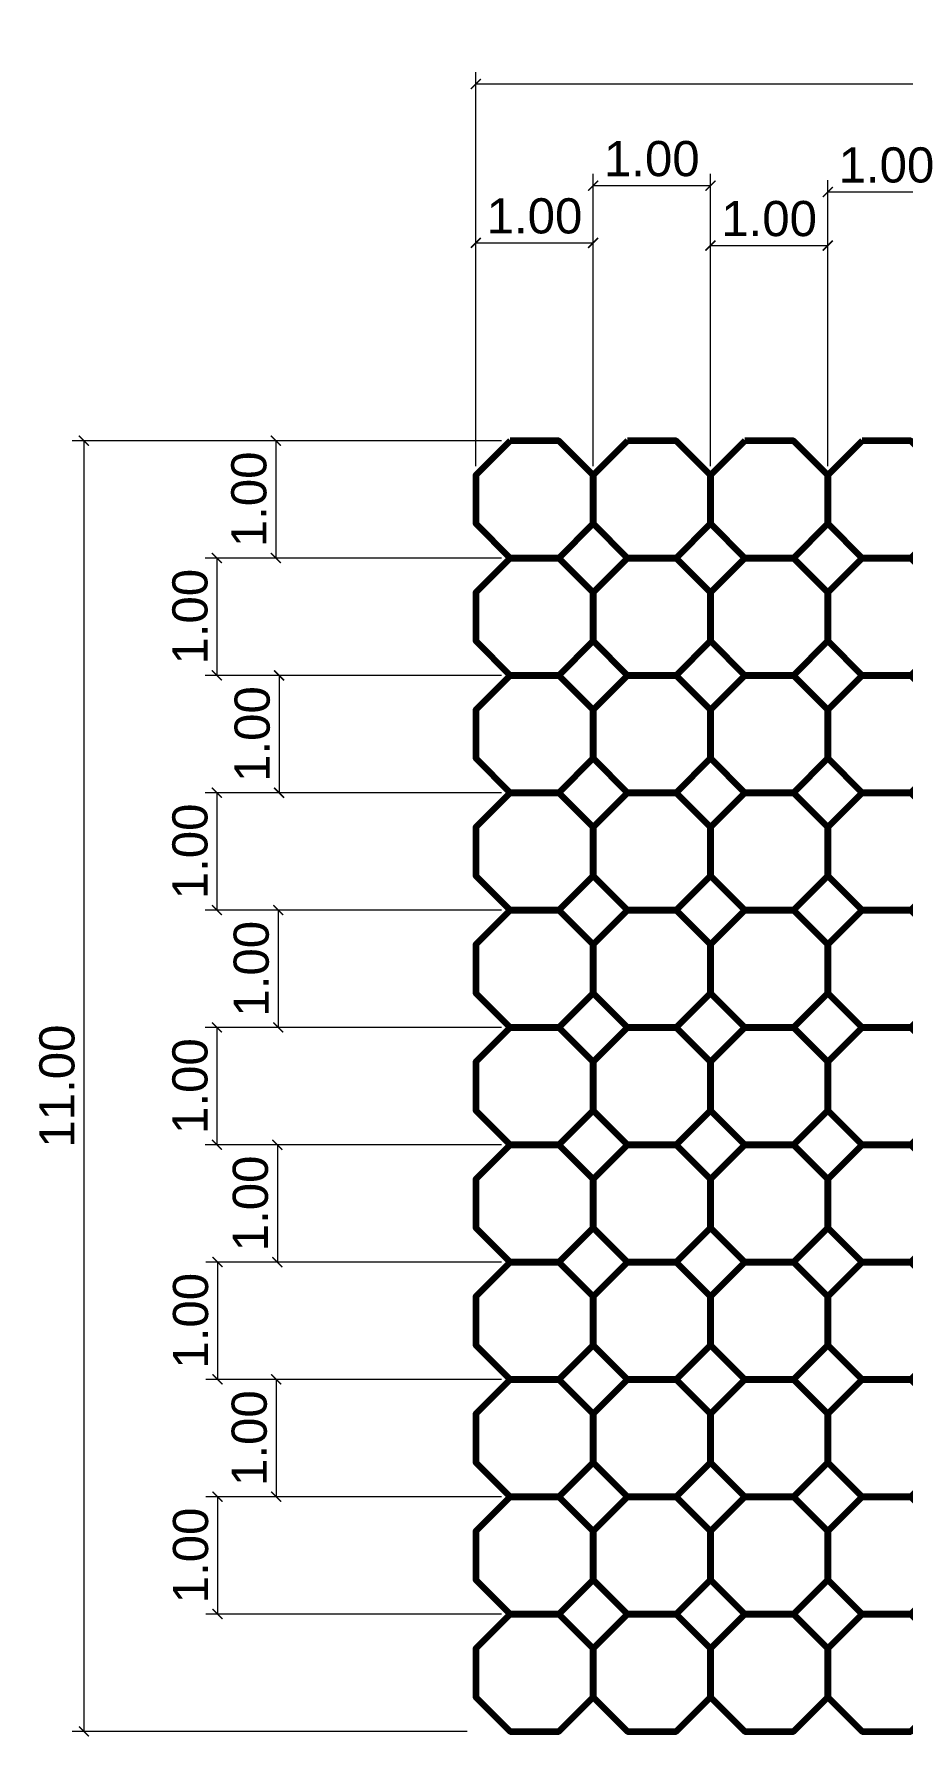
# Model space of a CAD drawing. Header units: inches. Extents: x 994 to 6777, y -637 to 5407.
# Drawn here: x 1045.98 to 1053.39, y 477.18 to 491.69 of the extents above; entities that cross this region are included whole.
import ezdxf

# ---------------------------------------------------------------- set-up
doc = ezdxf.new("R2010")
doc.units = ezdxf.units.IN
doc.header["$MEASUREMENT"] = 0
doc.linetypes.add('CENTER2', pattern=[28.575, 19.05, -3.175, 3.175, -3.175])
doc.layers.add('DIMENSIONS', color=7, linetype='Continuous')
doc.layers.add('OBJECT 0.5', color=7, linetype='Continuous', lineweight=60)
doc.styles.get("Standard").update_dxf_attribs({"font": 'arial.ttf'})
doc.dimstyles.new('ABELLA 100', dxfattribs={"dimtxt": 0.3, "dimasz": 0.085, "dimexe": 0.1, "dimexo": 0.075, "dimgap": 0.075, "dimtad": 1, "dimzin": 0, "dimdsep": 46, "dimtxsty": 'Standard', "dimblk": 'ARCHTICK', "dimcen": 0.09, "dimclrd": 7, "dimclre": 7, "dimadec": 0, "dimazin": 0, "dimtfac": 1, "dimtix": 1, "dimtofl": 0, "dimtmove": 0, "dimatfit": 3, "dimldrblk": 'OPEN30', "dimfxl": 1, "dimtolj": 1, "dimtzin": 0, "dimlwd": 0, "dimlwe": 0, "dimarcsym": 0})

# ---------------------------------------------------------------- blocks, each defined once
blk = doc.blocks.new('_ArchTick')
at = {"color": 0, "linetype": 'ByBlock', "const_width": 0.15}
blk.add_lwpolyline([(-0.5, -0.5), (0.5, 0.5)], dxfattribs=at)
blk = doc.blocks.new('*D550')
at = {"layer": 'Defpoints', "color": 0, "transparency": 16777216}
for p in [(1050.747, 489.911), (1049.747, 487.932), (1050.747, 487.932)]:
    blk.add_point(p, dxfattribs=at)
at = {"layer": 'DIMENSIONS', "color": 7, "linetype": 'CENTER2', "lineweight": 0, "transparency": 16777216}
for p, q in [((1049.747, 488.007), (1049.747, 490.011)), ((1050.747, 488.007), (1050.747, 490.011))]:
    blk.add_line(p, q, dxfattribs=at)
at = {"layer": 'DIMENSIONS', "color": 7, "linetype": 'Continuous', "lineweight": 0, "transparency": 16777216}
blk.add_line((1049.747, 489.911), (1050.747, 489.911), dxfattribs=at)
at = {"layer": 'DIMENSIONS', "color": 7, "lineweight": 0, "transparency": 16777216, "xscale": 0.085, "yscale": 0.085, "zscale": 0.085, "rotation": 180}
blk.add_blockref('_ArchTick', (1049.747, 489.911), dxfattribs=at)
at = {"layer": 'DIMENSIONS', "color": 7, "lineweight": 0, "transparency": 16777216, "xscale": 0.085, "yscale": 0.085, "zscale": 0.085}
blk.add_blockref('_ArchTick', (1050.747, 489.911), dxfattribs=at)
at = {"layer": 'DIMENSIONS', "color": 0, "transparency": 16777216, "insert": (1050.247, 490.139), "char_height": 0.3, "attachment_point": 5}
blk.add_mtext('\\A1;1.00', dxfattribs=at)
blk = doc.blocks.new('_Open30')
at = {"color": 0, "linetype": 'ByBlock', "lineweight": -2}
for p, q in [((-1, 0.27), (0, 0)), ((0, 0), (-1, -0.27)), ((0, 0), (-1, 0))]:
    blk.add_line(p, q, dxfattribs=at)
blk = doc.blocks.new('*D551')
at = {"layer": 'Defpoints', "color": 0, "transparency": 16777216}
for p in [(1051.747, 490.399), (1050.747, 487.932), (1051.747, 487.932)]:
    blk.add_point(p, dxfattribs=at)
at = {"layer": 'DIMENSIONS', "color": 7, "linetype": 'CENTER2', "lineweight": 0, "transparency": 16777216}
for p, q in [((1050.747, 488.007), (1050.747, 490.499)), ((1051.747, 488.007), (1051.747, 490.499))]:
    blk.add_line(p, q, dxfattribs=at)
at = {"layer": 'DIMENSIONS', "color": 7, "linetype": 'Continuous', "lineweight": 0, "transparency": 16777216}
blk.add_line((1050.747, 490.399), (1051.747, 490.399), dxfattribs=at)
at = {"layer": 'DIMENSIONS', "color": 7, "lineweight": 0, "transparency": 16777216, "xscale": 0.085, "yscale": 0.085, "zscale": 0.085, "rotation": 180}
blk.add_blockref('_ArchTick', (1050.747, 490.399), dxfattribs=at)
at = {"layer": 'DIMENSIONS', "color": 7, "lineweight": 0, "transparency": 16777216, "xscale": 0.085, "yscale": 0.085, "zscale": 0.085}
blk.add_blockref('_ArchTick', (1051.747, 490.399), dxfattribs=at)
at = {"layer": 'DIMENSIONS', "color": 0, "transparency": 16777216, "insert": (1051.247, 490.627), "char_height": 0.3, "attachment_point": 5}
blk.add_mtext('\\A1;1.00', dxfattribs=at)
blk = doc.blocks.new('*D552')
at = {"layer": 'Defpoints', "color": 0, "transparency": 16777216}
for p in [(1052.747, 489.888), (1051.747, 487.932), (1052.747, 487.932)]:
    blk.add_point(p, dxfattribs=at)
at = {"layer": 'DIMENSIONS', "color": 7, "linetype": 'CENTER2', "lineweight": 0, "transparency": 16777216}
for p, q in [((1051.747, 488.007), (1051.747, 489.988)), ((1052.747, 488.007), (1052.747, 489.988))]:
    blk.add_line(p, q, dxfattribs=at)
at = {"layer": 'DIMENSIONS', "color": 7, "linetype": 'Continuous', "lineweight": 0, "transparency": 16777216}
blk.add_line((1051.747, 489.888), (1052.747, 489.888), dxfattribs=at)
at = {"layer": 'DIMENSIONS', "color": 7, "lineweight": 0, "transparency": 16777216, "xscale": 0.085, "yscale": 0.085, "zscale": 0.085, "rotation": 180}
blk.add_blockref('_ArchTick', (1051.747, 489.888), dxfattribs=at)
at = {"layer": 'DIMENSIONS', "color": 7, "lineweight": 0, "transparency": 16777216, "xscale": 0.085, "yscale": 0.085, "zscale": 0.085}
blk.add_blockref('_ArchTick', (1052.747, 489.888), dxfattribs=at)
at = {"layer": 'DIMENSIONS', "color": 0, "transparency": 16777216, "insert": (1052.247, 490.116), "char_height": 0.3, "attachment_point": 5}
blk.add_mtext('\\A1;1.00', dxfattribs=at)
blk = doc.blocks.new('*D553')
at = {"layer": 'Defpoints', "color": 0, "transparency": 16777216}
for p in [(1053.747, 490.345), (1052.747, 487.932), (1053.747, 487.932)]:
    blk.add_point(p, dxfattribs=at)
at = {"layer": 'DIMENSIONS', "color": 7, "linetype": 'CENTER2', "lineweight": 0, "transparency": 16777216}
for p, q in [((1052.747, 488.007), (1052.747, 490.445)), ((1053.747, 488.007), (1053.747, 490.445))]:
    blk.add_line(p, q, dxfattribs=at)
at = {"layer": 'DIMENSIONS', "color": 7, "linetype": 'Continuous', "lineweight": 0, "transparency": 16777216}
blk.add_line((1052.747, 490.345), (1053.747, 490.345), dxfattribs=at)
at = {"layer": 'DIMENSIONS', "color": 7, "lineweight": 0, "transparency": 16777216, "xscale": 0.085, "yscale": 0.085, "zscale": 0.085, "rotation": 180}
blk.add_blockref('_ArchTick', (1052.747, 490.345), dxfattribs=at)
at = {"layer": 'DIMENSIONS', "color": 7, "lineweight": 0, "transparency": 16777216, "xscale": 0.085, "yscale": 0.085, "zscale": 0.085}
blk.add_blockref('_ArchTick', (1053.747, 490.345), dxfattribs=at)
at = {"layer": 'DIMENSIONS', "color": 0, "transparency": 16777216, "insert": (1053.247, 490.573), "char_height": 0.3, "attachment_point": 5}
blk.add_mtext('\\A1;1.00', dxfattribs=at)
blk = doc.blocks.new('*D480')
at = {"layer": 'Defpoints', "color": 0, "transparency": 16777216}
for p in [(1049.747, 488.225), (1046.406, 477.225), (1049.747, 477.225)]:
    blk.add_point(p, dxfattribs=at)
at = {"layer": 'DIMENSIONS', "color": 7, "linetype": 'CENTER2', "lineweight": 0, "transparency": 16777216}
for p, q in [((1049.672, 488.225), (1046.306, 488.225)), ((1049.672, 477.225), (1046.306, 477.225))]:
    blk.add_line(p, q, dxfattribs=at)
at = {"layer": 'DIMENSIONS', "color": 7, "linetype": 'Continuous', "lineweight": 0, "transparency": 16777216}
blk.add_line((1046.406, 488.225), (1046.406, 477.225), dxfattribs=at)
at = {"layer": 'DIMENSIONS', "color": 7, "lineweight": 0, "transparency": 16777216, "xscale": 0.085, "yscale": 0.085, "zscale": 0.085}
for p, rotation in [((1046.406, 488.225), 90), ((1046.406, 477.225), 270)]:
    blk.add_blockref('_ArchTick', p, dxfattribs=dict(at, rotation=rotation))
at = {"layer": 'DIMENSIONS', "color": 0, "transparency": 16777216, "insert": (1046.178, 482.725), "char_height": 0.3, "attachment_point": 5, "rotation": 90}
blk.add_mtext('\\A1;11.00', dxfattribs=at)
blk = doc.blocks.new('*D581')
at = {"layer": 'Defpoints', "color": 0, "transparency": 16777216}
for p in [(1050.04, 488.225), (1048.043, 487.225), (1050.04, 487.225)]:
    blk.add_point(p, dxfattribs=at)
at = {"layer": 'DIMENSIONS', "color": 7, "linetype": 'CENTER2', "lineweight": 0, "transparency": 16777216}
for p, q in [((1049.965, 488.225), (1047.943, 488.225)), ((1049.965, 487.225), (1047.943, 487.225))]:
    blk.add_line(p, q, dxfattribs=at)
at = {"layer": 'DIMENSIONS', "color": 7, "linetype": 'Continuous', "lineweight": 0, "transparency": 16777216}
blk.add_line((1048.043, 488.225), (1048.043, 487.225), dxfattribs=at)
at = {"layer": 'DIMENSIONS', "color": 7, "lineweight": 0, "transparency": 16777216, "xscale": 0.085, "yscale": 0.085, "zscale": 0.085}
for p, rotation in [((1048.043, 488.225), 90), ((1048.043, 487.225), 270)]:
    blk.add_blockref('_ArchTick', p, dxfattribs=dict(at, rotation=rotation))
at = {"layer": 'DIMENSIONS', "color": 0, "transparency": 16777216, "insert": (1047.814, 487.725), "char_height": 0.3, "attachment_point": 5, "rotation": 90}
blk.add_mtext('\\A1;1.00', dxfattribs=at)
blk = doc.blocks.new('*D582')
at = {"layer": 'Defpoints', "color": 0, "transparency": 16777216}
for p in [(1050.04, 487.225), (1047.54, 486.225), (1050.04, 486.225)]:
    blk.add_point(p, dxfattribs=at)
at = {"layer": 'DIMENSIONS', "color": 7, "linetype": 'CENTER2', "lineweight": 0, "transparency": 16777216}
for p, q in [((1049.965, 487.225), (1047.44, 487.225)), ((1049.965, 486.225), (1047.44, 486.225))]:
    blk.add_line(p, q, dxfattribs=at)
at = {"layer": 'DIMENSIONS', "color": 7, "linetype": 'Continuous', "lineweight": 0, "transparency": 16777216}
blk.add_line((1047.54, 487.225), (1047.54, 486.225), dxfattribs=at)
at = {"layer": 'DIMENSIONS', "color": 7, "lineweight": 0, "transparency": 16777216, "xscale": 0.085, "yscale": 0.085, "zscale": 0.085}
for p, rotation in [((1047.54, 487.225), 90), ((1047.54, 486.225), 270)]:
    blk.add_blockref('_ArchTick', p, dxfattribs=dict(at, rotation=rotation))
at = {"layer": 'DIMENSIONS', "color": 0, "transparency": 16777216, "insert": (1047.312, 486.725), "char_height": 0.3, "attachment_point": 5, "rotation": 90}
blk.add_mtext('\\A1;1.00', dxfattribs=at)
blk = doc.blocks.new('*D583')
at = {"layer": 'Defpoints', "color": 0, "transparency": 16777216}
for p in [(1050.04, 486.225), (1048.07, 485.225), (1050.04, 485.225)]:
    blk.add_point(p, dxfattribs=at)
at = {"layer": 'DIMENSIONS', "color": 7, "linetype": 'CENTER2', "lineweight": 0, "transparency": 16777216}
for p, q in [((1049.965, 486.225), (1047.97, 486.225)), ((1049.965, 485.225), (1047.97, 485.225))]:
    blk.add_line(p, q, dxfattribs=at)
at = {"layer": 'DIMENSIONS', "color": 7, "linetype": 'Continuous', "lineweight": 0, "transparency": 16777216}
blk.add_line((1048.07, 486.225), (1048.07, 485.225), dxfattribs=at)
at = {"layer": 'DIMENSIONS', "color": 7, "lineweight": 0, "transparency": 16777216, "xscale": 0.085, "yscale": 0.085, "zscale": 0.085}
for p, rotation in [((1048.07, 486.225), 90), ((1048.07, 485.225), 270)]:
    blk.add_blockref('_ArchTick', p, dxfattribs=dict(at, rotation=rotation))
at = {"layer": 'DIMENSIONS', "color": 0, "transparency": 16777216, "insert": (1047.842, 485.725), "char_height": 0.3, "attachment_point": 5, "rotation": 90}
blk.add_mtext('\\A1;1.00', dxfattribs=at)
blk = doc.blocks.new('*D584')
at = {"layer": 'Defpoints', "color": 0, "transparency": 16777216}
for p in [(1050.04, 485.225), (1047.54, 484.225), (1050.04, 484.225)]:
    blk.add_point(p, dxfattribs=at)
at = {"layer": 'DIMENSIONS', "color": 7, "linetype": 'CENTER2', "lineweight": 0, "transparency": 16777216}
for p, q in [((1049.965, 485.225), (1047.44, 485.225)), ((1049.965, 484.225), (1047.44, 484.225))]:
    blk.add_line(p, q, dxfattribs=at)
at = {"layer": 'DIMENSIONS', "color": 7, "linetype": 'Continuous', "lineweight": 0, "transparency": 16777216}
blk.add_line((1047.54, 485.225), (1047.54, 484.225), dxfattribs=at)
at = {"layer": 'DIMENSIONS', "color": 7, "lineweight": 0, "transparency": 16777216, "xscale": 0.085, "yscale": 0.085, "zscale": 0.085}
for p, rotation in [((1047.54, 485.225), 90), ((1047.54, 484.225), 270)]:
    blk.add_blockref('_ArchTick', p, dxfattribs=dict(at, rotation=rotation))
at = {"layer": 'DIMENSIONS', "color": 0, "transparency": 16777216, "insert": (1047.312, 484.725), "char_height": 0.3, "attachment_point": 5, "rotation": 90}
blk.add_mtext('\\A1;1.00', dxfattribs=at)
blk = doc.blocks.new('*D585')
at = {"layer": 'Defpoints', "color": 0, "transparency": 16777216}
for p in [(1050.04, 484.225), (1048.063, 483.225), (1050.04, 483.225)]:
    blk.add_point(p, dxfattribs=at)
at = {"layer": 'DIMENSIONS', "color": 7, "linetype": 'CENTER2', "lineweight": 0, "transparency": 16777216}
for p, q in [((1049.965, 484.225), (1047.963, 484.225)), ((1049.965, 483.225), (1047.963, 483.225))]:
    blk.add_line(p, q, dxfattribs=at)
at = {"layer": 'DIMENSIONS', "color": 7, "linetype": 'Continuous', "lineweight": 0, "transparency": 16777216}
blk.add_line((1048.063, 484.225), (1048.063, 483.225), dxfattribs=at)
at = {"layer": 'DIMENSIONS', "color": 7, "lineweight": 0, "transparency": 16777216, "xscale": 0.085, "yscale": 0.085, "zscale": 0.085}
for p, rotation in [((1048.063, 484.225), 90), ((1048.063, 483.225), 270)]:
    blk.add_blockref('_ArchTick', p, dxfattribs=dict(at, rotation=rotation))
at = {"layer": 'DIMENSIONS', "color": 0, "transparency": 16777216, "insert": (1047.834, 483.725), "char_height": 0.3, "attachment_point": 5, "rotation": 90}
blk.add_mtext('\\A1;1.00', dxfattribs=at)
blk = doc.blocks.new('*D586')
at = {"layer": 'Defpoints', "color": 0, "transparency": 16777216}
for p in [(1050.04, 483.225), (1047.54, 482.225), (1050.04, 482.225)]:
    blk.add_point(p, dxfattribs=at)
at = {"layer": 'DIMENSIONS', "color": 7, "linetype": 'CENTER2', "lineweight": 0, "transparency": 16777216}
for p, q in [((1049.965, 483.225), (1047.44, 483.225)), ((1049.965, 482.225), (1047.44, 482.225))]:
    blk.add_line(p, q, dxfattribs=at)
at = {"layer": 'DIMENSIONS', "color": 7, "linetype": 'Continuous', "lineweight": 0, "transparency": 16777216}
blk.add_line((1047.54, 483.225), (1047.54, 482.225), dxfattribs=at)
at = {"layer": 'DIMENSIONS', "color": 7, "lineweight": 0, "transparency": 16777216, "xscale": 0.085, "yscale": 0.085, "zscale": 0.085}
for p, rotation in [((1047.54, 483.225), 90), ((1047.54, 482.225), 270)]:
    blk.add_blockref('_ArchTick', p, dxfattribs=dict(at, rotation=rotation))
at = {"layer": 'DIMENSIONS', "color": 0, "transparency": 16777216, "insert": (1047.312, 482.725), "char_height": 0.3, "attachment_point": 5, "rotation": 90}
blk.add_mtext('\\A1;1.00', dxfattribs=at)
blk = doc.blocks.new('*D587')
at = {"layer": 'Defpoints', "color": 0, "transparency": 16777216}
for p in [(1050.04, 482.225), (1048.055, 481.225), (1050.04, 481.225)]:
    blk.add_point(p, dxfattribs=at)
at = {"layer": 'DIMENSIONS', "color": 7, "linetype": 'CENTER2', "lineweight": 0, "transparency": 16777216}
for p, q in [((1049.965, 482.225), (1047.955, 482.225)), ((1049.965, 481.225), (1047.955, 481.225))]:
    blk.add_line(p, q, dxfattribs=at)
at = {"layer": 'DIMENSIONS', "color": 7, "linetype": 'Continuous', "lineweight": 0, "transparency": 16777216}
blk.add_line((1048.055, 482.225), (1048.055, 481.225), dxfattribs=at)
at = {"layer": 'DIMENSIONS', "color": 7, "lineweight": 0, "transparency": 16777216, "xscale": 0.085, "yscale": 0.085, "zscale": 0.085}
for p, rotation in [((1048.055, 482.225), 90), ((1048.055, 481.225), 270)]:
    blk.add_blockref('_ArchTick', p, dxfattribs=dict(at, rotation=rotation))
at = {"layer": 'DIMENSIONS', "color": 0, "transparency": 16777216, "insert": (1047.827, 481.725), "char_height": 0.3, "attachment_point": 5, "rotation": 90}
blk.add_mtext('\\A1;1.00', dxfattribs=at)
blk = doc.blocks.new('*D588')
at = {"layer": 'Defpoints', "color": 0, "transparency": 16777216}
for p in [(1050.04, 481.225), (1047.545, 480.225), (1050.04, 480.225)]:
    blk.add_point(p, dxfattribs=at)
at = {"layer": 'DIMENSIONS', "color": 7, "linetype": 'CENTER2', "lineweight": 0, "transparency": 16777216}
for p, q in [((1049.965, 481.225), (1047.445, 481.225)), ((1049.965, 480.225), (1047.445, 480.225))]:
    blk.add_line(p, q, dxfattribs=at)
at = {"layer": 'DIMENSIONS', "color": 7, "linetype": 'Continuous', "lineweight": 0, "transparency": 16777216}
blk.add_line((1047.545, 481.225), (1047.545, 480.225), dxfattribs=at)
at = {"layer": 'DIMENSIONS', "color": 7, "lineweight": 0, "transparency": 16777216, "xscale": 0.085, "yscale": 0.085, "zscale": 0.085}
for p, rotation in [((1047.545, 481.225), 90), ((1047.545, 480.225), 270)]:
    blk.add_blockref('_ArchTick', p, dxfattribs=dict(at, rotation=rotation))
at = {"layer": 'DIMENSIONS', "color": 0, "transparency": 16777216, "insert": (1047.317, 480.725), "char_height": 0.3, "attachment_point": 5, "rotation": 90}
blk.add_mtext('\\A1;1.00', dxfattribs=at)
blk = doc.blocks.new('*D589')
at = {"layer": 'Defpoints', "color": 0, "transparency": 16777216}
for p in [(1050.04, 480.225), (1048.045, 479.225), (1050.04, 479.225)]:
    blk.add_point(p, dxfattribs=at)
at = {"layer": 'DIMENSIONS', "color": 7, "linetype": 'CENTER2', "lineweight": 0, "transparency": 16777216}
for p, q in [((1049.965, 480.225), (1047.945, 480.225)), ((1049.965, 479.225), (1047.945, 479.225))]:
    blk.add_line(p, q, dxfattribs=at)
at = {"layer": 'DIMENSIONS', "color": 7, "linetype": 'Continuous', "lineweight": 0, "transparency": 16777216}
blk.add_line((1048.045, 480.225), (1048.045, 479.225), dxfattribs=at)
at = {"layer": 'DIMENSIONS', "color": 7, "lineweight": 0, "transparency": 16777216, "xscale": 0.085, "yscale": 0.085, "zscale": 0.085}
for p, rotation in [((1048.045, 480.225), 90), ((1048.045, 479.225), 270)]:
    blk.add_blockref('_ArchTick', p, dxfattribs=dict(at, rotation=rotation))
at = {"layer": 'DIMENSIONS', "color": 0, "transparency": 16777216, "insert": (1047.817, 479.725), "char_height": 0.3, "attachment_point": 5, "rotation": 90}
blk.add_mtext('\\A1;1.00', dxfattribs=at)
blk = doc.blocks.new('*D590')
at = {"layer": 'Defpoints', "color": 0, "transparency": 16777216}
for p in [(1050.04, 479.225), (1047.545, 478.225), (1050.04, 478.225)]:
    blk.add_point(p, dxfattribs=at)
at = {"layer": 'DIMENSIONS', "color": 7, "linetype": 'CENTER2', "lineweight": 0, "transparency": 16777216}
for p, q in [((1049.965, 479.225), (1047.445, 479.225)), ((1049.965, 478.225), (1047.445, 478.225))]:
    blk.add_line(p, q, dxfattribs=at)
at = {"layer": 'DIMENSIONS', "color": 7, "linetype": 'Continuous', "lineweight": 0, "transparency": 16777216}
blk.add_line((1047.545, 479.225), (1047.545, 478.225), dxfattribs=at)
at = {"layer": 'DIMENSIONS', "color": 7, "lineweight": 0, "transparency": 16777216, "xscale": 0.085, "yscale": 0.085, "zscale": 0.085}
for p, rotation in [((1047.545, 479.225), 90), ((1047.545, 478.225), 270)]:
    blk.add_blockref('_ArchTick', p, dxfattribs=dict(at, rotation=rotation))
at = {"layer": 'DIMENSIONS', "color": 0, "transparency": 16777216, "insert": (1047.317, 478.725), "char_height": 0.3, "attachment_point": 5, "rotation": 90}
blk.add_mtext('\\A1;1.00', dxfattribs=at)
blk = doc.blocks.new('*D481')
at = {"layer": 'Defpoints', "color": 0, "transparency": 16777216}
for p in [(1060.747, 491.265), (1049.747, 487.932), (1060.747, 487.932)]:
    blk.add_point(p, dxfattribs=at)
at = {"layer": 'DIMENSIONS', "color": 7, "linetype": 'CENTER2', "lineweight": 0, "transparency": 16777216}
for p, q in [((1049.747, 488.007), (1049.747, 491.365)), ((1060.747, 488.007), (1060.747, 491.365))]:
    blk.add_line(p, q, dxfattribs=at)
at = {"layer": 'DIMENSIONS', "color": 7, "linetype": 'Continuous', "lineweight": 0, "transparency": 16777216}
blk.add_line((1049.747, 491.265), (1060.747, 491.265), dxfattribs=at)
at = {"layer": 'DIMENSIONS', "color": 7, "lineweight": 0, "transparency": 16777216, "xscale": 0.085, "yscale": 0.085, "zscale": 0.085, "rotation": 180}
blk.add_blockref('_ArchTick', (1049.747, 491.265), dxfattribs=at)
at = {"layer": 'DIMENSIONS', "color": 7, "lineweight": 0, "transparency": 16777216, "xscale": 0.085, "yscale": 0.085, "zscale": 0.085}
blk.add_blockref('_ArchTick', (1060.747, 491.265), dxfattribs=at)
at = {"layer": 'DIMENSIONS', "color": 0, "transparency": 16777216, "insert": (1055.247, 491.494), "char_height": 0.3, "attachment_point": 5}
blk.add_mtext('\\A1;11.00', dxfattribs=at)

msp = doc.modelspace()

# ---------------------------------------------------------------- linework, layer by layer
at = {"layer": 'OBJECT 0.5', "lineweight": 100}
for points in [[(1050.03966, 488.22515), (1049.74676, 487.93226), (1049.74676, 487.51805), (1050.03966, 487.22515), (1050.45387, 487.22515), (1050.74676, 487.51805), (1050.74676, 487.93226), (1050.45387, 488.22515)], [(1051.03966, 488.22515), (1050.74676, 487.93226), (1050.74676, 487.51805), (1051.03966, 487.22515), (1051.45387, 487.22515), (1051.74676, 487.51805), (1051.74676, 487.93226), (1051.45387, 488.22515)], [(1052.03966, 488.22515), (1051.74676, 487.93226), (1051.74676, 487.51805), (1052.03966, 487.22515), (1052.45387, 487.22515), (1052.74676, 487.51805), (1052.74676, 487.93226), (1052.45387, 488.22515)], [(1053.03966, 488.22515), (1052.74676, 487.93226), (1052.74676, 487.51805), (1053.03966, 487.22515), (1053.45387, 487.22515), (1053.74676, 487.51805), (1053.74676, 487.93226), (1053.45387, 488.22515)], [(1050.03966, 487.22515), (1049.74676, 486.93226), (1049.74676, 486.51805), (1050.03966, 486.22515), (1050.45387, 486.22515), (1050.74676, 486.51805), (1050.74676, 486.93226), (1050.45387, 487.22515)], [(1051.03966, 487.22515), (1050.74676, 486.93226), (1050.74676, 486.51805), (1051.03966, 486.22515), (1051.45387, 486.22515), (1051.74676, 486.51805), (1051.74676, 486.93226), (1051.45387, 487.22515)], [(1052.03966, 487.22515), (1051.74676, 486.93226), (1051.74676, 486.51805), (1052.03966, 486.22515), (1052.45387, 486.22515), (1052.74676, 486.51805), (1052.74676, 486.93226), (1052.45387, 487.22515)], [(1053.03966, 487.22515), (1052.74676, 486.93226), (1052.74676, 486.51805), (1053.03966, 486.22515), (1053.45387, 486.22515), (1053.74676, 486.51805), (1053.74676, 486.93226), (1053.45387, 487.22515)], [(1050.03966, 486.22515), (1049.74676, 485.93226), (1049.74676, 485.51805), (1050.03966, 485.22515), (1050.45387, 485.22515), (1050.74676, 485.51805), (1050.74676, 485.93226), (1050.45387, 486.22515)], [(1051.03966, 486.22515), (1050.74676, 485.93226), (1050.74676, 485.51805), (1051.03966, 485.22515), (1051.45387, 485.22515), (1051.74676, 485.51805), (1051.74676, 485.93226), (1051.45387, 486.22515)], [(1052.03966, 486.22515), (1051.74676, 485.93226), (1051.74676, 485.51805), (1052.03966, 485.22515), (1052.45387, 485.22515), (1052.74676, 485.51805), (1052.74676, 485.93226), (1052.45387, 486.22515)], [(1053.03966, 486.22515), (1052.74676, 485.93226), (1052.74676, 485.51805), (1053.03966, 485.22515), (1053.45387, 485.22515), (1053.74676, 485.51805), (1053.74676, 485.93226), (1053.45387, 486.22515)], [(1050.03966, 485.22515), (1049.74676, 484.93226), (1049.74676, 484.51805), (1050.03966, 484.22515), (1050.45387, 484.22515), (1050.74676, 484.51805), (1050.74676, 484.93226), (1050.45387, 485.22515)], [(1051.03966, 485.22515), (1050.74676, 484.93226), (1050.74676, 484.51805), (1051.03966, 484.22515), (1051.45387, 484.22515), (1051.74676, 484.51805), (1051.74676, 484.93226), (1051.45387, 485.22515)], [(1052.03966, 485.22515), (1051.74676, 484.93226), (1051.74676, 484.51805), (1052.03966, 484.22515), (1052.45387, 484.22515), (1052.74676, 484.51805), (1052.74676, 484.93226), (1052.45387, 485.22515)], [(1053.03966, 485.22515), (1052.74676, 484.93226), (1052.74676, 484.51805), (1053.03966, 484.22515), (1053.45387, 484.22515), (1053.74676, 484.51805), (1053.74676, 484.93226), (1053.45387, 485.22515)], [(1050.03966, 484.22515), (1049.74676, 483.93226), (1049.74676, 483.51805), (1050.03966, 483.22515), (1050.45387, 483.22515), (1050.74676, 483.51805), (1050.74676, 483.93226), (1050.45387, 484.22515)], [(1051.03966, 484.22515), (1050.74676, 483.93226), (1050.74676, 483.51805), (1051.03966, 483.22515), (1051.45387, 483.22515), (1051.74676, 483.51805), (1051.74676, 483.93226), (1051.45387, 484.22515)], [(1052.03966, 484.22515), (1051.74676, 483.93226), (1051.74676, 483.51805), (1052.03966, 483.22515), (1052.45387, 483.22515), (1052.74676, 483.51805), (1052.74676, 483.93226), (1052.45387, 484.22515)], [(1053.03966, 484.22515), (1052.74676, 483.93226), (1052.74676, 483.51805), (1053.03966, 483.22515), (1053.45387, 483.22515), (1053.74676, 483.51805), (1053.74676, 483.93226), (1053.45387, 484.22515)], [(1050.03966, 483.22515), (1049.74676, 482.93226), (1049.74676, 482.51805), (1050.03966, 482.22515), (1050.45387, 482.22515), (1050.74676, 482.51805), (1050.74676, 482.93226), (1050.45387, 483.22515)], [(1051.03966, 483.22515), (1050.74676, 482.93226), (1050.74676, 482.51805), (1051.03966, 482.22515), (1051.45387, 482.22515), (1051.74676, 482.51805), (1051.74676, 482.93226), (1051.45387, 483.22515)], [(1052.03966, 483.22515), (1051.74676, 482.93226), (1051.74676, 482.51805), (1052.03966, 482.22515), (1052.45387, 482.22515), (1052.74676, 482.51805), (1052.74676, 482.93226), (1052.45387, 483.22515)], [(1053.03966, 483.22515), (1052.74676, 482.93226), (1052.74676, 482.51805), (1053.03966, 482.22515), (1053.45387, 482.22515), (1053.74676, 482.51805), (1053.74676, 482.93226), (1053.45387, 483.22515)], [(1050.03966, 482.22515), (1049.74676, 481.93226), (1049.74676, 481.51805), (1050.03966, 481.22515), (1050.45387, 481.22515), (1050.74676, 481.51805), (1050.74676, 481.93226), (1050.45387, 482.22515)], [(1051.03966, 482.22515), (1050.74676, 481.93226), (1050.74676, 481.51805), (1051.03966, 481.22515), (1051.45387, 481.22515), (1051.74676, 481.51805), (1051.74676, 481.93226), (1051.45387, 482.22515)], [(1052.03966, 482.22515), (1051.74676, 481.93226), (1051.74676, 481.51805), (1052.03966, 481.22515), (1052.45387, 481.22515), (1052.74676, 481.51805), (1052.74676, 481.93226), (1052.45387, 482.22515)], [(1053.03966, 482.22515), (1052.74676, 481.93226), (1052.74676, 481.51805), (1053.03966, 481.22515), (1053.45387, 481.22515), (1053.74676, 481.51805), (1053.74676, 481.93226), (1053.45387, 482.22515)], [(1050.03966, 481.22515), (1049.74676, 480.93226), (1049.74676, 480.51805), (1050.03966, 480.22515), (1050.45387, 480.22515), (1050.74676, 480.51805), (1050.74676, 480.93226), (1050.45387, 481.22515)], [(1051.03966, 481.22515), (1050.74676, 480.93226), (1050.74676, 480.51805), (1051.03966, 480.22515), (1051.45387, 480.22515), (1051.74676, 480.51805), (1051.74676, 480.93226), (1051.45387, 481.22515)], [(1052.03966, 481.22515), (1051.74676, 480.93226), (1051.74676, 480.51805), (1052.03966, 480.22515), (1052.45387, 480.22515), (1052.74676, 480.51805), (1052.74676, 480.93226), (1052.45387, 481.22515)], [(1053.03966, 481.22515), (1052.74676, 480.93226), (1052.74676, 480.51805), (1053.03966, 480.22515), (1053.45387, 480.22515), (1053.74676, 480.51805), (1053.74676, 480.93226), (1053.45387, 481.22515)], [(1050.03966, 480.22515), (1049.74676, 479.93226), (1049.74676, 479.51805), (1050.03966, 479.22515), (1050.45387, 479.22515), (1050.74676, 479.51805), (1050.74676, 479.93226), (1050.45387, 480.22515)], [(1051.03966, 480.22515), (1050.74676, 479.93226), (1050.74676, 479.51805), (1051.03966, 479.22515), (1051.45387, 479.22515), (1051.74676, 479.51805), (1051.74676, 479.93226), (1051.45387, 480.22515)], [(1052.03966, 480.22515), (1051.74676, 479.93226), (1051.74676, 479.51805), (1052.03966, 479.22515), (1052.45387, 479.22515), (1052.74676, 479.51805), (1052.74676, 479.93226), (1052.45387, 480.22515)], [(1053.03966, 480.22515), (1052.74676, 479.93226), (1052.74676, 479.51805), (1053.03966, 479.22515), (1053.45387, 479.22515), (1053.74676, 479.51805), (1053.74676, 479.93226), (1053.45387, 480.22515)], [(1050.03966, 479.22515), (1049.74676, 478.93226), (1049.74676, 478.51805), (1050.03966, 478.22515), (1050.45387, 478.22515), (1050.74676, 478.51805), (1050.74676, 478.93226), (1050.45387, 479.22515)], [(1051.03966, 479.22515), (1050.74676, 478.93226), (1050.74676, 478.51805), (1051.03966, 478.22515), (1051.45387, 478.22515), (1051.74676, 478.51805), (1051.74676, 478.93226), (1051.45387, 479.22515)], [(1052.03966, 479.22515), (1051.74676, 478.93226), (1051.74676, 478.51805), (1052.03966, 478.22515), (1052.45387, 478.22515), (1052.74676, 478.51805), (1052.74676, 478.93226), (1052.45387, 479.22515)], [(1053.03966, 479.22515), (1052.74676, 478.93226), (1052.74676, 478.51805), (1053.03966, 478.22515), (1053.45387, 478.22515), (1053.74676, 478.51805), (1053.74676, 478.93226), (1053.45387, 479.22515)], [(1050.03966, 478.22515), (1049.74676, 477.93226), (1049.74676, 477.51805), (1050.03966, 477.22515), (1050.45387, 477.22515), (1050.74676, 477.51805), (1050.74676, 477.93226), (1050.45387, 478.22515)], [(1051.03966, 478.22515), (1050.74676, 477.93226), (1050.74676, 477.51805), (1051.03966, 477.22515), (1051.45387, 477.22515), (1051.74676, 477.51805), (1051.74676, 477.93226), (1051.45387, 478.22515)], [(1052.03966, 478.22515), (1051.74676, 477.93226), (1051.74676, 477.51805), (1052.03966, 477.22515), (1052.45387, 477.22515), (1052.74676, 477.51805), (1052.74676, 477.93226), (1052.45387, 478.22515)], [(1053.03966, 478.22515), (1052.74676, 477.93226), (1052.74676, 477.51805), (1053.03966, 477.22515), (1053.45387, 477.22515), (1053.74676, 477.51805), (1053.74676, 477.93226), (1053.45387, 478.22515)]]:
    msp.add_lwpolyline(points, close=True, dxfattribs=at)

# ---------------------------------------------------------------- dimensions: what is measured, and where the dimension line sits
at = {"layer": 'DIMENSIONS'}
for base, p1, p2, picture, middle in [((1060.74676, 491.26543), (1049.74676, 487.93226), (1060.74676, 487.93226), '*D481', (1055.24676, 491.4936)), ((1051.74676, 490.39908), (1050.74676, 487.93226), (1051.74676, 487.93226), '*D551', (1051.24676, 490.62725)), ((1053.74676, 490.34509), (1052.74676, 487.93226), (1053.74676, 487.93226), '*D553', (1053.24676, 490.57327)), ((1050.74676, 489.91113), (1049.74676, 487.93226), (1050.74676, 487.93226), '*D550', (1050.24676, 490.13931)), ((1052.74676, 489.8876), (1051.74676, 487.93226), (1052.74676, 487.93226), '*D552', (1052.24676, 490.11577))]:
    dim = msp.add_linear_dim(base=base, p1=p1, p2=p2, dimstyle='ABELLA 100', dxfattribs=at)
    dim.commit()
    dim.dimension.update_dxf_attribs({"geometry": picture, "text_midpoint": middle})
for base, p1, p2, picture, middle in [((1046.40637, 477.22515), (1049.74676, 488.22515), (1049.74676, 477.22515), '*D480', (1046.17819, 482.72515)), ((1048.04262, 487.22515), (1050.03966, 488.22515), (1050.03966, 487.22515), '*D581', (1047.81444, 487.72515)), ((1047.5403, 486.22515), (1050.03966, 487.22515), (1050.03966, 486.22515), '*D582', (1047.31213, 486.72515)), ((1048.07034, 485.22515), (1050.03966, 486.22515), (1050.03966, 485.22515), '*D583', (1047.84217, 485.72515)), ((1047.53979, 484.22515), (1050.03966, 485.22515), (1050.03966, 484.22515), '*D584', (1047.31162, 484.72515)), ((1048.06259, 483.22515), (1050.03966, 484.22515), (1050.03966, 483.22515), '*D585', (1047.83441, 483.72515)), ((1047.53969, 482.22515), (1050.03966, 483.22515), (1050.03966, 482.22515), '*D586', (1047.31152, 482.72515)), ((1048.0553, 481.22515), (1050.03966, 482.22515), (1050.03966, 481.22515), '*D587', (1047.82713, 481.72515)), ((1047.54508, 480.22515), (1050.03966, 481.22515), (1050.03966, 480.22515), '*D588', (1047.31691, 480.72515)), ((1048.04475, 479.22515), (1050.03966, 480.22515), (1050.03966, 479.22515), '*D589', (1047.81658, 479.72515)), ((1047.54506, 478.22515), (1050.03966, 479.22515), (1050.03966, 478.22515), '*D590', (1047.31689, 478.72515))]:
    dim = msp.add_linear_dim(base=base, p1=p1, p2=p2, angle=90, dimstyle='ABELLA 100', dxfattribs=at)
    dim.commit()
    dim.dimension.update_dxf_attribs({"geometry": picture, "text_midpoint": middle})

doc.saveas('drawing.dxf')
